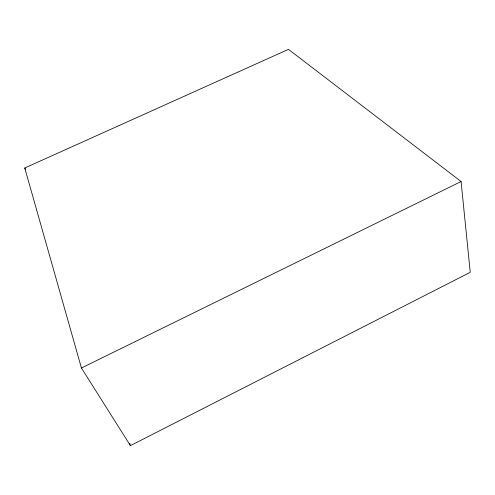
<?xml version="1.0" encoding="UTF-8"?>
<svg xmlns="http://www.w3.org/2000/svg" width="495" height="495" viewBox="0 0 495 495"><rect width="100%" height="100%" fill="white"/><g stroke="black" fill="none" stroke-linecap="round" stroke-linejoin="round"><path stroke-width="0.74" d="M130.414 445.642L470.25 272.318L461.08 181.523L288.461 49.358L24.75 168.003L81.434 368.014L130.414 445.642L129.702 443.44M81.434 368.014L461.08 181.523M24.75 168.003L25.499 169.346"/></g></svg>
